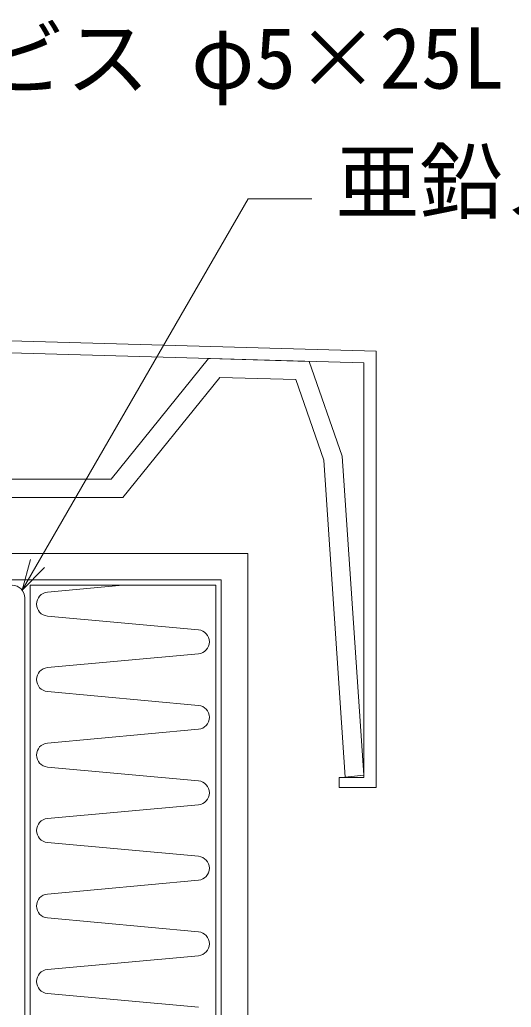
# Model space of a CAD drawing. Units: millimetres, scale not verified. Extents: x -840 to 840, y -594 to 594.
# Drawn here: x -363.8 to -271.1, y 199.4 to 385.3 of the extents above; entities that cross this region are included whole.
import ezdxf
from ezdxf.enums import TextEntityAlignment as Align

# ---------------------------------------------------------------- set-up
doc = ezdxf.new("R2010")
doc.units = ezdxf.units.MM
doc.header["$LTSCALE"] = 2
for name, color, linetype, lineweight in [('0-2_タイトル文字', 5, 'Continuous', 9), ('0-9_断熱材', 4, 'Continuous', 9), ('0-A_鋼材(受け鋼鈑)', 7, 'Continuous', 9), ('0-B_基準線(IBｼｰﾄ)', 7, 'Continuous', 9), ('0-C_実線', 7, 'Continuous', 9), ('0-D_寸法線', 7, 'Continuous', 9)]:
    doc.layers.add(name, color=color, linetype=linetype, lineweight=lineweight)
doc.styles.add('ＭＳ ゴシック', font='')
doc.styles.get('ＭＳ ゴシック').set_extended_font_data('MS Gothic')

msp = doc.modelspace()

# ---------------------------------------------------------------- linework, layer by layer
at = {"layer": '0-9_断熱材', "color": 7}
msp.add_line((-361.817, -74.291), (-361.817, 278.842), dxfattribs=at)
at = {"layer": '0-9_断熱材'}
for p, q in [((-344.317, 278.842), (-358.551, 277.542)), ((-330.082, 270.434), (-358.551, 273.035)), ((-330.082, 265.928), (-358.551, 263.327)), ((-330.082, 256.22), (-358.551, 258.82)), ((-330.082, 251.713), (-358.551, 249.112)), ((-330.082, 242.005), (-358.551, 244.605)), ((-330.082, 237.498), (-358.551, 234.898)), ((-330.082, 227.79), (-358.551, 230.391)), ((-330.082, 223.283), (-358.551, 220.683)), ((-330.082, 213.575), (-358.551, 216.176)), ((-330.082, 209.069), (-358.551, 206.468)), ((-330.082, 199.361), (-358.551, 201.961))]:
    msp.add_line(p, q, dxfattribs=at)
at = {"layer": '0-9_断熱材', "color": 7}
msp.add_lwpolyline([(-361.817, 278.842), (-326.817, 278.842), (-326.817, -186.158), (-361.817, -186.158)], dxfattribs=at)
at = {"layer": '0-9_断熱材'}
for centre, start, end in [((-358.34, 275.288), 95.35135, 264.64865), ((-330.293, 268.181), 275.35135, 84.64865), ((-358.34, 261.074), 95.35135, 264.64865), ((-330.293, 253.966), 275.35135, 84.64865), ((-358.34, 246.859), 95.35135, 264.64865), ((-330.293, 239.751), 275.35135, 84.64865), ((-358.34, 232.644), 95.35135, 264.64865), ((-330.293, 225.537), 275.35135, 84.64865), ((-358.34, 218.429), 95.35135, 264.64865), ((-330.293, 211.322), 275.35135, 84.64865), ((-358.34, 204.215), 95.35135, 264.64865)]:
    msp.add_arc(centre, 2.263, start, end, dxfattribs=at)
at = {"layer": '0-A_鋼材(受け鋼鈑)'}
msp.add_line((-362.817, 276.442), (-362.817, -87.858), dxfattribs=at)
msp.add_arc((-365.217, 276.442), 2.4, 0, 90, dxfattribs=at)
at = {"layer": '0-B_基準線(IBｼｰﾄ)'}
for p, q in [((-320.817, 284.842), (-417.589, 284.842)), ((-320.817, -163.167), (-320.817, 284.842)), ((-325.817, 279.842), (-418.929, 279.842)), ((-325.817, -164.987), (-325.817, 279.842))]:
    msp.add_line(p, q, dxfattribs=at)
at = {"layer": '0-C_実線'}
msp.add_lwpolyline([(-303.593, 240.738), (-296.608, 240.739), (-296.608, 322.918), (-534.734, 329.664), (-534.734, 331.685), (-537.025, 331.685), (-537.025, 240.739), (-534.734, 240.739), (-534.734, 242.76), (-527.593, 242.76), (-527.593, 249.497), (-529.884, 249.497), (-529.884, 244.781), (-534.734, 244.781), (-534.734, 327.372), (-298.899, 320.704), (-298.899, 276.447), (-298.899, 242.625), (-303.593, 242.625)], close=True, dxfattribs=at)
msp.add_lwpolyline([(-530.23, 244.781), (-527.143, 302.447), (-520.854, 323.479), (-492.612, 322.682), (-482.885, 295.342), (-344.359, 295.342), (-326.045, 317.968), (-311.734, 317.565), (-306.468, 302.381), (-302.423, 242.723), (-298.938, 243.049), (-303.022, 303.128), (-309.22, 320.996), (-328.177, 321.532), (-346.522, 298.842), (-480.113, 298.842), (-489.955, 326.106), (-523.436, 327.052), (-530.611, 303.128), (-533.735, 244.781)], dxfattribs=at)
at = {"layer": '0-D_寸法線'}
for points in [[(-363.319, 277.911), (-320.75, 351.644), (-308.75, 351.644)], [(-359.076, 282.154), (-363.319, 277.911), (-361.766, 283.707)]]:
    msp.add_lwpolyline(points, dxfattribs=at)

# ---------------------------------------------------------------- texts
at = {"layer": '0-2_タイトル文字', "color": 7, "style": 'ＭＳ ゴシック'}
for s, p in [('DSビス φ5×25L', (-386.504, 368.917)), ('亜鉛メッキ鋼鈑 t=1.0㎜以上(推奨t=1.2㎜以上)', (-304.209, 345.585))]:
    msp.add_text(s, height=11.54, dxfattribs=at).set_placement(p, align=Align.BOTTOM_LEFT)

doc.saveas('drawing.dxf')
